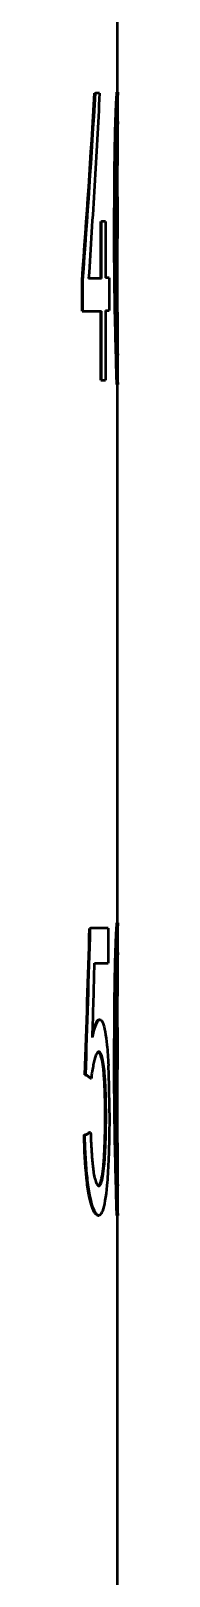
# Model space of a CAD drawing. Header units: millimetres. Extents: x -2015 to 3360, y -4745 to 2376.
# Drawn here: x 2695.37 to 2695.8, y 1753.36 to 1771.91 of the extents above; entities that cross this region are included whole.
import ezdxf

# ---------------------------------------------------------------- set-up
doc = ezdxf.new("R2010")
doc.units = ezdxf.units.MM
doc.header["$LTSCALE"] = 8
doc.layers.add('Visible (ISO)', color=7, linetype='Continuous', lineweight=50)

msp = doc.modelspace()

# ---------------------------------------------------------------- linework, layer by layer
at = {"layer": 'Visible (ISO)'}
for p, q in [((2695.793, 1777.643), (2695.793, 1771.178)), ((2695.522, 1771.164), (2695.532, 1771.164)), ((2695.582, 1771.164), (2695.532, 1771.164)), ((2695.792, 1771.178), (2695.802, 1771.178)), ((2695.803, 1770.781), (2695.803, 1771.141)), ((2695.793, 1770.522), (2695.793, 1768.324)), ((2695.596, 1768.94), (2695.596, 1769.622)), ((2695.596, 1769.622), (2695.606, 1769.622)), ((2695.652, 1769.622), (2695.606, 1769.622)), ((2695.606, 1768.94), (2695.606, 1769.622)), ((2695.652, 1769.622), (2695.652, 1768.947)), ((2695.371, 1768.548), (2695.371, 1768.918)), ((2695.371, 1768.918), (2695.381, 1768.918)), ((2695.381, 1768.548), (2695.381, 1768.918)), ((2695.606, 1768.94), (2695.45, 1768.94)), ((2695.698, 1768.947), (2695.652, 1768.947)), ((2695.698, 1768.947), (2695.698, 1768.555)), ((2695.371, 1768.548), (2695.381, 1768.548)), ((2695.381, 1768.548), (2695.606, 1768.548)), ((2695.596, 1767.72), (2695.596, 1768.548)), ((2695.606, 1767.72), (2695.606, 1768.548)), ((2695.652, 1768.555), (2695.698, 1768.555)), ((2695.652, 1768.555), (2695.652, 1767.72)), ((2695.803, 1767.69), (2695.803, 1768.071)), ((2695.596, 1767.72), (2695.606, 1767.72)), ((2695.606, 1767.72), (2695.652, 1767.72)), ((2695.792, 1767.665), (2695.802, 1767.665)), ((2695.793, 1767.665), (2695.793, 1761.199)), ((2695.461, 1761.135), (2695.471, 1761.135)), ((2695.687, 1761.135), (2695.471, 1761.135)), ((2695.687, 1761.135), (2695.687, 1760.716)), ((2695.792, 1761.199), (2695.802, 1761.199)), ((2695.803, 1760.803), (2695.803, 1761.163)), ((2695.521, 1760.716), (2695.687, 1760.716)), ((2695.793, 1760.543), (2695.793, 1758.346)), ((2695.576, 1760.039), (2695.586, 1760.039)), ((2695.406, 1759.377), (2695.415, 1759.377)), ((2695.471, 1759.33), (2695.481, 1759.33)), ((2695.465, 1758.686), (2695.474, 1758.686)), ((2695.395, 1758.653), (2695.404, 1758.653)), ((2695.803, 1757.712), (2695.803, 1758.093)), ((2695.562, 1757.687), (2695.572, 1757.687)), ((2695.792, 1757.687), (2695.802, 1757.687)), ((2695.793, 1757.687), (2695.793, 1751.221))]:
    msp.add_line(p, q, dxfattribs=at)
for centre, major_axis, ratio, start_param, end_param in [((2695.93, 1769.418), (0, 6.485), 0.020231, 1.493217, 1.570732), ((2696.033, 1769.419), (0, -6.213), 0.03961, 4.712454, 4.792693), ((2695.796, 1768.306), (0.006, -0.286), 0.012188, 5.881178, 6.282863), ((1966.608, 1760.256), (481.802, 565.112), 0.968555, 5.401446, 5.403845), ((1966.971, 1760.256), (481.712, 564.715), 0.968542, 5.401693, 5.404092), ((1963.055, 1760.271), (-509.695, -541.661), 0.971892, 2.310978, 2.31219), ((2695.93, 1759.44), (0, 6.485), 0.020231, 1.493217, 1.570732), ((2696.033, 1759.441), (0, -6.213), 0.03961, 4.712454, 4.792693), ((2676.088, 1759.354), (19.705, -0.513), 0.132978, 0.184402, 0.202127), ((2676.088, 1759.354), (19.715, -0.513), 0.13291, 0.1844, 0.202125), ((2676.284, 1758.669), (19.509, 0.344), 0.089476, 6.079148, 6.097825), ((2676.284, 1758.669), (19.519, 0.344), 0.08943, 6.079149, 6.097826), ((2695.796, 1758.328), (0.006, -0.286), 0.012188, 5.881178, 6.282863)]:
    msp.add_ellipse(centre, major_axis=major_axis, ratio=ratio, start_param=start_param, end_param=end_param, dxfattribs=at)
for points in [[(2695.371, 1768.918), (2695.427, 1769.667), (2695.477, 1770.415), (2695.522, 1771.164)], [(2695.381, 1768.918), (2695.437, 1769.667), (2695.487, 1770.415), (2695.532, 1771.164)], [(2695.788, 1771.122), (2695.79, 1771.159), (2695.791, 1771.178), (2695.792, 1771.178)], [(2695.8, 1770.785), (2695.798, 1770.72), (2695.794, 1770.614), (2695.793, 1770.49)], [(2695.759, 1769.419), (2695.759, 1769.725), (2695.761, 1770.031), (2695.764, 1770.332)], [(2695.785, 1767.836), (2695.779, 1768.061), (2695.765, 1768.568), (2695.759, 1769.135), (2695.759, 1769.419)], [(2695.788, 1761.144), (2695.79, 1761.181), (2695.791, 1761.199), (2695.792, 1761.199)], [(2695.8, 1760.807), (2695.798, 1760.742), (2695.794, 1760.636), (2695.793, 1760.511)], [(2695.759, 1759.441), (2695.759, 1759.747), (2695.761, 1760.053), (2695.764, 1760.354)], [(2695.497, 1759.873), (2695.513, 1759.932), (2695.529, 1759.979), (2695.545, 1760.01)], [(2695.62, 1759.999), (2695.642, 1759.945), (2695.659, 1759.852), (2695.671, 1759.734)], [(2695.628, 1759.445), (2695.619, 1759.523), (2695.607, 1759.583), (2695.593, 1759.619)], [(2695.671, 1759.734), (2695.678, 1759.661), (2695.684, 1759.578), (2695.688, 1759.489)], [(2695.785, 1757.858), (2695.779, 1758.083), (2695.765, 1758.59), (2695.759, 1759.157), (2695.759, 1759.441)], [(2695.425, 1758.133), (2695.408, 1758.296), (2695.398, 1758.473), (2695.395, 1758.653)], [(2695.689, 1758.337), (2695.684, 1758.234), (2695.678, 1758.136), (2695.67, 1758.047)], [(2695.454, 1757.931), (2695.442, 1757.989), (2695.432, 1758.058), (2695.425, 1758.133)], [(2695.464, 1757.931), (2695.452, 1757.989), (2695.442, 1758.058), (2695.435, 1758.133)], [(2695.59, 1758.074), (2695.606, 1758.116), (2695.619, 1758.19), (2695.628, 1758.283)], [(2695.518, 1757.728), (2695.496, 1757.769), (2695.473, 1757.839), (2695.454, 1757.931)], [(2695.528, 1757.728), (2695.505, 1757.769), (2695.483, 1757.839), (2695.464, 1757.931)], [(2695.67, 1758.047), (2695.658, 1757.909), (2695.639, 1757.801), (2695.616, 1757.739)]]:
    msp.add_open_spline(points, degree=3, dxfattribs=at)
for points, knots in [([(2695.582, 1771.164), (2695.563, 1770.793), (2695.542, 1770.422), (2695.498, 1769.681), (2695.474, 1769.31), (2695.45, 1768.94)], [0, 0, 0, 0, 0.1178193, 0.1178193, 0.2356385, 0.2356385, 0.2356385, 0.2356385]), ([(2695.772, 1770.743), (2695.774, 1770.826), (2695.777, 1770.901), (2695.78, 1770.966), (2695.783, 1771.03), (2695.785, 1771.083), (2695.788, 1771.122)], [0.4854726, 0.4854726, 0.4854726, 0.4854726, 0.8143635, 0.8143635, 0.8143635, 1.1432544, 1.1432544, 1.1432544, 1.1432544]), ([(2695.782, 1770.743), (2695.784, 1770.827), (2695.787, 1770.902), (2695.793, 1771.031), (2695.795, 1771.084), (2695.798, 1771.122)], [0, 0, 0, 0, 0.02907119, 0.02907119, 0.05883924, 0.05883924, 0.05883924, 0.05883924]), ([(2695.798, 1771.122), (2695.799, 1771.141), (2695.8, 1771.154), (2695.801, 1771.173), (2695.802, 1771.178), (2695.802, 1771.178)], [0, 0, 0, 0, 0.014091, 0.014091, 0.02827231, 0.02827231, 0.02827231, 0.02827231]), ([(2695.802, 1771.178), (2695.803, 1771.178), (2695.803, 1771.174), (2695.803, 1771.16), (2695.803, 1771.152), (2695.803, 1771.141)], [0, 0, 0, 0, 0.01087225, 0.01087225, 0.01935181, 0.01935181, 0.01935181, 0.01935181]), ([(2695.764, 1770.332), (2695.765, 1770.404), (2695.766, 1770.474), (2695.769, 1770.612), (2695.77, 1770.678), (2695.772, 1770.743)], [0, 0, 0, 0, 0.02195783, 0.02195783, 0.04408733, 0.04408733, 0.04408733, 0.04408733]), ([(2695.774, 1770.332), (2695.775, 1770.404), (2695.776, 1770.474), (2695.779, 1770.612), (2695.78, 1770.678), (2695.782, 1770.743)], [0, 0, 0, 0, 0.02195878, 0.02195878, 0.04409052, 0.04409052, 0.04409052, 0.04409052]), ([(2695.802, 1770.823), (2695.802, 1770.823), (2695.802, 1770.82), (2695.801, 1770.807), (2695.8, 1770.797), (2695.8, 1770.785)], [0, 0, 0, 0, 0.00835341, 0.00835341, 0.01663391, 0.01663391, 0.01663391, 0.01663391]), ([(2695.803, 1770.799), (2695.803, 1770.807), (2695.803, 1770.813), (2695.803, 1770.821), (2695.802, 1770.823), (2695.802, 1770.823)], [0, 0, 0, 0, 0.00749917, 0.00749917, 0.01503178, 0.01503178, 0.01503178, 0.01503178]), ([(2695.803, 1770.677), (2695.803, 1770.705), (2695.803, 1770.729), (2695.803, 1770.77), (2695.803, 1770.787), (2695.803, 1770.799)], [0, 0, 0, 0, 0.01121573, 0.01121573, 0.02263574, 0.02263574, 0.02263574, 0.02263574]), ([(2695.8, 1770.234), (2695.8, 1770.287), (2695.801, 1770.34), (2695.801, 1770.443), (2695.801, 1770.493), (2695.802, 1770.543)], [0, 0, 0, 0, 0.01633595, 0.01633595, 0.03276173, 0.03276173, 0.03276173, 0.03276173]), ([(2695.802, 1770.543), (2695.802, 1770.567), (2695.802, 1770.591), (2695.802, 1770.636), (2695.802, 1770.657), (2695.803, 1770.677)], [0, 0, 0, 0, 0.00814539, 0.00814539, 0.01637582, 0.01637582, 0.01637582, 0.01637582]), ([(2695.793, 1770.49), (2695.792, 1770.434), (2695.791, 1770.377), (2695.79, 1770.261), (2695.789, 1770.201), (2695.789, 1770.142)], [0, 0, 0, 0, 0.0182188, 0.0182188, 0.03633571, 0.03633571, 0.03633571, 0.03633571]), ([(2695.769, 1769.419), (2695.769, 1769.572), (2695.769, 1769.725), (2695.771, 1770.03), (2695.773, 1770.182), (2695.774, 1770.332)], [0, 0, 0, 0, 0.04594796, 0.04594796, 0.09196619, 0.09196619, 0.09196619, 0.09196619]), ([(2695.799, 1769.921), (2695.799, 1769.974), (2695.799, 1770.026), (2695.8, 1770.131), (2695.8, 1770.183), (2695.8, 1770.234)], [0, 0, 0, 0, 0.01585173, 0.01585173, 0.03170337, 0.03170337, 0.03170337, 0.03170337]), ([(2695.789, 1770.142), (2695.788, 1770.022), (2695.788, 1769.902), (2695.787, 1769.661), (2695.787, 1769.54), (2695.787, 1769.419)], [0, 0, 0, 0, 0.0362469, 0.0362469, 0.07249386, 0.07249386, 0.07249386, 0.07249386]), ([(2695.795, 1767.836), (2695.792, 1767.948), (2695.789, 1768.067), (2695.783, 1768.318), (2695.78, 1768.448), (2695.775, 1768.716), (2695.773, 1768.854), (2695.77, 1769.135), (2695.769, 1769.277), (2695.769, 1769.419)], [0, 0, 0, 0, 0.0436851, 0.0436851, 0.0868429, 0.0868429, 0.129592, 0.129592, 0.1722832, 0.1722832, 0.1722832, 0.1722832]), ([(2695.8, 1768.692), (2695.799, 1768.812), (2695.799, 1768.933), (2695.799, 1769.176), (2695.799, 1769.297), (2695.799, 1769.419)], [0, 0, 0, 0, 0.0364797, 0.0364797, 0.07295946, 0.07295946, 0.07295946, 0.07295946]), ([(2695.788, 1768.921), (2695.788, 1768.869), (2695.788, 1768.816), (2695.789, 1768.713), (2695.789, 1768.661), (2695.79, 1768.61)], [0, 0, 0, 0, 0.01574971, 0.01574971, 0.03149932, 0.03149932, 0.03149932, 0.03149932]), ([(2695.801, 1768.347), (2695.801, 1768.402), (2695.801, 1768.459), (2695.8, 1768.574), (2695.8, 1768.632), (2695.8, 1768.692)], [0, 0, 0, 0, 0.0180603, 0.0180603, 0.03601367, 0.03601367, 0.03601367, 0.03601367]), ([(2695.79, 1768.61), (2695.79, 1768.557), (2695.791, 1768.504), (2695.792, 1768.401), (2695.793, 1768.35), (2695.793, 1768.301)], [0, 0, 0, 0, 0.01636565, 0.01636565, 0.03281947, 0.03281947, 0.03281947, 0.03281947]), ([(2695.803, 1768.058), (2695.803, 1768.089), (2695.803, 1768.131), (2695.802, 1768.229), (2695.802, 1768.285), (2695.801, 1768.347)], [0, 0, 0, 0, 0.02103243, 0.02103243, 0.04155381, 0.04155381, 0.04155381, 0.04155381]), ([(2695.793, 1768.301), (2695.794, 1768.276), (2695.794, 1768.253), (2695.795, 1768.207), (2695.796, 1768.186), (2695.796, 1768.165)], [0, 0, 0, 0, 0.00816866, 0.00816866, 0.016422, 0.016422, 0.016422, 0.016422]), ([(2695.796, 1768.165), (2695.797, 1768.137), (2695.798, 1768.113), (2695.799, 1768.072), (2695.8, 1768.055), (2695.8, 1768.042)], [0, 0, 0, 0, 0.01135824, 0.01135824, 0.0229261, 0.0229261, 0.0229261, 0.0229261]), ([(2695.802, 1768.02), (2695.802, 1768.02), (2695.803, 1768.023), (2695.803, 1768.036), (2695.803, 1768.045), (2695.803, 1768.058)], [0, 0, 0, 0, 0.00840975, 0.00840975, 0.01674845, 0.01674845, 0.01674845, 0.01674845]), ([(2695.792, 1767.665), (2695.791, 1767.665), (2695.79, 1767.681), (2695.789, 1767.71), (2695.788, 1767.74), (2695.786, 1767.783), (2695.785, 1767.836)], [-1.5707963, -1.5707963, -1.5707963, -1.5707963, -1.1135855, -1.1135855, -1.1135855, -0.6563747, -0.6563747, -0.6563747, -0.6563747]), ([(2695.802, 1767.665), (2695.802, 1767.665), (2695.801, 1767.669), (2695.8, 1767.684), (2695.8, 1767.695), (2695.798, 1767.725), (2695.798, 1767.743), (2695.796, 1767.785), (2695.795, 1767.809), (2695.795, 1767.836)], [0, 0, 0, 0, 0.01084531, 0.01084531, 0.02160922, 0.02160922, 0.03223192, 0.03223192, 0.04267677, 0.04267677, 0.04267677, 0.04267677]), ([(2695.803, 1767.69), (2695.803, 1767.686), (2695.803, 1767.682), (2695.803, 1767.67), (2695.803, 1767.665), (2695.802, 1767.665)], [0.00946468, 0.00946468, 0.00946468, 0.00946468, 0.0142434, 0.0142434, 0.02857688, 0.02857688, 0.02857688, 0.02857688]), ([(2695.772, 1760.764), (2695.774, 1760.848), (2695.777, 1760.923), (2695.78, 1760.988), (2695.783, 1761.052), (2695.785, 1761.105), (2695.788, 1761.144)], [-2.6561201, -2.6561201, -2.6561201, -2.6561201, -2.3272292, -2.3272292, -2.3272292, -1.9983383, -1.9983383, -1.9983383, -1.9983383]), ([(2695.782, 1760.764), (2695.784, 1760.849), (2695.787, 1760.924), (2695.793, 1761.053), (2695.795, 1761.106), (2695.798, 1761.144)], [0, 0, 0, 0, 0.02907119, 0.02907119, 0.05883924, 0.05883924, 0.05883924, 0.05883924]), ([(2695.798, 1761.144), (2695.799, 1761.163), (2695.8, 1761.176), (2695.801, 1761.195), (2695.802, 1761.199), (2695.802, 1761.199)], [0, 0, 0, 0, 0.014091, 0.014091, 0.02827231, 0.02827231, 0.02827231, 0.02827231]), ([(2695.802, 1761.199), (2695.803, 1761.199), (2695.803, 1761.196), (2695.803, 1761.182), (2695.803, 1761.174), (2695.803, 1761.163)], [0, 0, 0, 0, 0.01087225, 0.01087225, 0.01935181, 0.01935181, 0.01935181, 0.01935181]), ([(2695.764, 1760.354), (2695.765, 1760.426), (2695.766, 1760.496), (2695.769, 1760.634), (2695.77, 1760.7), (2695.772, 1760.764)], [0, 0, 0, 0, 0.02195783, 0.02195783, 0.04408733, 0.04408733, 0.04408733, 0.04408733]), ([(2695.774, 1760.354), (2695.775, 1760.426), (2695.776, 1760.496), (2695.779, 1760.634), (2695.78, 1760.7), (2695.782, 1760.764)], [0, 0, 0, 0, 0.02195878, 0.02195878, 0.04409052, 0.04409052, 0.04409052, 0.04409052]), ([(2695.802, 1760.845), (2695.802, 1760.845), (2695.802, 1760.842), (2695.801, 1760.829), (2695.8, 1760.819), (2695.8, 1760.807)], [0, 0, 0, 0, 0.00835341, 0.00835341, 0.01663391, 0.01663391, 0.01663391, 0.01663391]), ([(2695.803, 1760.821), (2695.803, 1760.829), (2695.803, 1760.835), (2695.803, 1760.843), (2695.802, 1760.845), (2695.802, 1760.845)], [0, 0, 0, 0, 0.00749917, 0.00749917, 0.01503178, 0.01503178, 0.01503178, 0.01503178]), ([(2695.802, 1760.565), (2695.802, 1760.589), (2695.802, 1760.612), (2695.802, 1760.658), (2695.802, 1760.679), (2695.803, 1760.699)], [0, 0, 0, 0, 0.00814539, 0.00814539, 0.01637582, 0.01637582, 0.01637582, 0.01637582]), ([(2695.803, 1760.699), (2695.803, 1760.727), (2695.803, 1760.751), (2695.803, 1760.792), (2695.803, 1760.809), (2695.803, 1760.821)], [0, 0, 0, 0, 0.01121573, 0.01121573, 0.02263574, 0.02263574, 0.02263574, 0.02263574]), ([(2695.8, 1760.256), (2695.8, 1760.309), (2695.801, 1760.362), (2695.801, 1760.465), (2695.801, 1760.515), (2695.802, 1760.565)], [0, 0, 0, 0, 0.01633595, 0.01633595, 0.03276173, 0.03276173, 0.03276173, 0.03276173]), ([(2695.769, 1759.441), (2695.769, 1759.594), (2695.769, 1759.747), (2695.771, 1760.052), (2695.773, 1760.204), (2695.774, 1760.354)], [0, 0, 0, 0, 0.04594796, 0.04594796, 0.09196619, 0.09196619, 0.09196619, 0.09196619]), ([(2695.793, 1760.511), (2695.792, 1760.456), (2695.791, 1760.399), (2695.79, 1760.282), (2695.789, 1760.223), (2695.789, 1760.163)], [0, 0, 0, 0, 0.0182188, 0.0182188, 0.03633571, 0.03633571, 0.03633571, 0.03633571]), ([(2695.789, 1760.163), (2695.788, 1760.044), (2695.788, 1759.924), (2695.787, 1759.682), (2695.787, 1759.562), (2695.787, 1759.441)], [0, 0, 0, 0, 0.0362469, 0.0362469, 0.07249386, 0.07249386, 0.07249386, 0.07249386]), ([(2695.799, 1759.943), (2695.799, 1759.996), (2695.799, 1760.048), (2695.8, 1760.153), (2695.8, 1760.205), (2695.8, 1760.256)], [0, 0, 0, 0, 0.01585173, 0.01585173, 0.03170337, 0.03170337, 0.03170337, 0.03170337]), ([(2695.496, 1759.826), (2695.505, 1759.867), (2695.515, 1759.904), (2695.535, 1759.965), (2695.545, 1759.991), (2695.555, 1760.01)], [0, 0, 0, 0, 0.01987928, 0.01987928, 0.04001676, 0.04001676, 0.04001676, 0.04001676]), ([(2695.545, 1760.01), (2695.551, 1760.02), (2695.556, 1760.027), (2695.566, 1760.037), (2695.571, 1760.039), (2695.576, 1760.039)], [0, 0, 0, 0, 0.01016244, 0.01016244, 0.02036107, 0.02036107, 0.02036107, 0.02036107]), ([(2695.555, 1760.01), (2695.561, 1760.02), (2695.566, 1760.027), (2695.576, 1760.037), (2695.581, 1760.039), (2695.586, 1760.039)], [0, 0, 0, 0, 0.01016756, 0.01016756, 0.02037154, 0.02037154, 0.02037154, 0.02037154]), ([(2695.586, 1760.039), (2695.592, 1760.039), (2695.598, 1760.036), (2695.61, 1760.023), (2695.615, 1760.012), (2695.62, 1759.999)], [0, 0, 0, 0, 0.01212028, 0.01212028, 0.02418343, 0.02418343, 0.02418343, 0.02418343]), ([(2695.538, 1759.611), (2695.527, 1759.583), (2695.516, 1759.543), (2695.497, 1759.448), (2695.488, 1759.392), (2695.481, 1759.33)], [0, 0, 0, 0, 0.02230603, 0.02230603, 0.04408579, 0.04408579, 0.04408579, 0.04408579]), ([(2695.572, 1759.653), (2695.567, 1759.653), (2695.561, 1759.649), (2695.55, 1759.635), (2695.544, 1759.625), (2695.538, 1759.611)], [0, 0, 0, 0, 0.01099157, 0.01099157, 0.02191554, 0.02191554, 0.02191554, 0.02191554]), ([(2695.593, 1759.619), (2695.588, 1759.63), (2695.583, 1759.638), (2695.575, 1759.648), (2695.571, 1759.651), (2695.568, 1759.652)], [0, 0, 0, 0, 0.01023202, 0.01023202, 0.01724157, 0.01724157, 0.01724157, 0.01724157]), ([(2695.602, 1759.619), (2695.598, 1759.63), (2695.593, 1759.638), (2695.583, 1759.65), (2695.578, 1759.653), (2695.572, 1759.653)], [0, 0, 0, 0, 0.01023707, 0.01023707, 0.02052272, 0.02052272, 0.02052272, 0.02052272]), ([(2695.638, 1759.445), (2695.633, 1759.484), (2695.628, 1759.519), (2695.616, 1759.577), (2695.61, 1759.601), (2695.602, 1759.619)], [0, 0, 0, 0, 0.01549406, 0.01549406, 0.0312874, 0.0312874, 0.0312874, 0.0312874]), ([(2695.641, 1759.276), (2695.639, 1759.306), (2695.637, 1759.336), (2695.633, 1759.393), (2695.63, 1759.42), (2695.628, 1759.445)], [0, 0, 0, 0, 0.00985269, 0.00985269, 0.01981551, 0.01981551, 0.01981551, 0.01981551]), ([(2695.651, 1759.276), (2695.649, 1759.306), (2695.647, 1759.336), (2695.643, 1759.393), (2695.64, 1759.42), (2695.638, 1759.445)], [0, 0, 0, 0, 0.00985371, 0.00985371, 0.0198183, 0.0198183, 0.0198183, 0.0198183]), ([(2695.701, 1758.92), (2695.701, 1759.059), (2695.699, 1759.198), (2695.693, 1759.385), (2695.691, 1759.438), (2695.688, 1759.489)], [-0.05855702, -0.05855702, -0.05855702, -0.05855702, -0.01678753, -0.01678753, 0, 0, 0, 0]), ([(2695.795, 1757.858), (2695.792, 1757.97), (2695.789, 1758.089), (2695.783, 1758.339), (2695.78, 1758.47), (2695.775, 1758.738), (2695.773, 1758.876), (2695.77, 1759.156), (2695.769, 1759.299), (2695.769, 1759.441)], [0, 0, 0, 0, 0.0436851, 0.0436851, 0.0868429, 0.0868429, 0.129592, 0.129592, 0.1722832, 0.1722832, 0.1722832, 0.1722832]), ([(2695.8, 1758.714), (2695.799, 1758.834), (2695.799, 1758.955), (2695.799, 1759.198), (2695.799, 1759.319), (2695.799, 1759.441)], [0, 0, 0, 0, 0.0364797, 0.0364797, 0.07295946, 0.07295946, 0.07295946, 0.07295946]), ([(2695.65, 1758.877), (2695.65, 1758.945), (2695.649, 1759.013), (2695.646, 1759.147), (2695.644, 1759.212), (2695.641, 1759.276)], [0, 0, 0, 0, 0.02035804, 0.02035804, 0.04081789, 0.04081789, 0.04081789, 0.04081789]), ([(2695.66, 1758.877), (2695.66, 1758.945), (2695.659, 1759.013), (2695.656, 1759.147), (2695.654, 1759.212), (2695.651, 1759.276)], [0, 0, 0, 0, 0.02035821, 0.02035821, 0.04081897, 0.04081897, 0.04081897, 0.04081897]), ([(2695.641, 1758.479), (2695.644, 1758.543), (2695.646, 1758.609), (2695.649, 1758.742), (2695.65, 1758.81), (2695.65, 1758.877)], [0, 0, 0, 0, 0.02037028, 0.02037028, 0.04065137, 0.04065137, 0.04065137, 0.04065137]), ([(2695.651, 1758.479), (2695.654, 1758.543), (2695.656, 1758.609), (2695.659, 1758.742), (2695.66, 1758.81), (2695.66, 1758.877)], [0, 0, 0, 0, 0.02037124, 0.02037124, 0.04065262, 0.04065262, 0.04065262, 0.04065262]), ([(2695.701, 1758.92), (2695.701, 1758.793), (2695.699, 1758.666), (2695.694, 1758.472), (2695.692, 1758.404), (2695.689, 1758.337)], [0, 0, 0, 0, 0.03815655, 0.03815655, 0.05968687, 0.05968687, 0.05968687, 0.05968687]), ([(2695.788, 1758.943), (2695.788, 1758.89), (2695.788, 1758.838), (2695.789, 1758.735), (2695.789, 1758.683), (2695.79, 1758.632)], [0, 0, 0, 0, 0.01574971, 0.01574971, 0.03149932, 0.03149932, 0.03149932, 0.03149932]), ([(2695.474, 1758.686), (2695.476, 1758.627), (2695.478, 1758.568), (2695.485, 1758.453), (2695.489, 1758.397), (2695.493, 1758.342)], [0, 0, 0, 0, 0.0179893, 0.0179893, 0.03608938, 0.03608938, 0.03608938, 0.03608938]), ([(2695.801, 1758.369), (2695.801, 1758.424), (2695.801, 1758.481), (2695.8, 1758.596), (2695.8, 1758.654), (2695.8, 1758.714)], [0, 0, 0, 0, 0.0180603, 0.0180603, 0.03601367, 0.03601367, 0.03601367, 0.03601367]), ([(2695.435, 1758.133), (2695.426, 1758.214), (2695.42, 1758.299), (2695.409, 1758.473), (2695.406, 1758.563), (2695.404, 1758.653)], [0, 0, 0, 0, 0.02738672, 0.02738672, 0.05455973, 0.05455973, 0.05455973, 0.05455973]), ([(2695.628, 1758.283), (2695.631, 1758.314), (2695.633, 1758.345), (2695.638, 1758.411), (2695.64, 1758.445), (2695.641, 1758.479)], [0, 0, 0, 0, 0.01119562, 0.01119562, 0.02229425, 0.02229425, 0.02229425, 0.02229425]), ([(2695.638, 1758.283), (2695.641, 1758.314), (2695.643, 1758.345), (2695.648, 1758.411), (2695.65, 1758.445), (2695.651, 1758.479)], [0, 0, 0, 0, 0.0111973, 0.0111973, 0.02229695, 0.02229695, 0.02229695, 0.02229695]), ([(2695.79, 1758.632), (2695.79, 1758.579), (2695.791, 1758.526), (2695.792, 1758.423), (2695.793, 1758.372), (2695.793, 1758.323)], [0, 0, 0, 0, 0.01636565, 0.01636565, 0.03281947, 0.03281947, 0.03281947, 0.03281947]), ([(2695.493, 1758.342), (2695.495, 1758.316), (2695.498, 1758.292), (2695.504, 1758.245), (2695.507, 1758.222), (2695.51, 1758.201)], [0, 0, 0, 0, 0.00854627, 0.00854627, 0.0171936, 0.0171936, 0.0171936, 0.0171936]), ([(2695.793, 1758.323), (2695.794, 1758.298), (2695.794, 1758.275), (2695.795, 1758.229), (2695.796, 1758.208), (2695.796, 1758.187)], [0, 0, 0, 0, 0.00816866, 0.00816866, 0.016422, 0.016422, 0.016422, 0.016422]), ([(2695.803, 1758.079), (2695.803, 1758.111), (2695.803, 1758.152), (2695.802, 1758.251), (2695.802, 1758.307), (2695.801, 1758.369)], [0, 0, 0, 0, 0.02103243, 0.02103243, 0.04155381, 0.04155381, 0.04155381, 0.04155381]), ([(2695.51, 1758.201), (2695.516, 1758.171), (2695.521, 1758.145), (2695.533, 1758.1), (2695.54, 1758.082), (2695.546, 1758.068)], [0, 0, 0, 0, 0.01260666, 0.01260666, 0.02543285, 0.02543285, 0.02543285, 0.02543285]), ([(2695.6, 1758.074), (2695.608, 1758.095), (2695.615, 1758.124), (2695.628, 1758.195), (2695.633, 1758.236), (2695.638, 1758.283)], [0, 0, 0, 0, 0.01785204, 0.01785204, 0.0353245, 0.0353245, 0.0353245, 0.0353245]), ([(2695.796, 1758.187), (2695.797, 1758.159), (2695.798, 1758.135), (2695.799, 1758.093), (2695.8, 1758.077), (2695.8, 1758.064)], [0, 0, 0, 0, 0.01135824, 0.01135824, 0.0229261, 0.0229261, 0.0229261, 0.0229261]), ([(2695.546, 1758.068), (2695.551, 1758.06), (2695.555, 1758.053), (2695.564, 1758.044), (2695.568, 1758.042), (2695.573, 1758.042)], [0, 0, 0, 0, 0.00849385, 0.00849385, 0.01702375, 0.01702375, 0.01702375, 0.01702375]), ([(2695.568, 1758.043), (2695.571, 1758.044), (2695.574, 1758.046), (2695.581, 1758.055), (2695.586, 1758.063), (2695.59, 1758.074)], [0.00317446, 0.00317446, 0.00317446, 0.00317446, 0.00917689, 0.00917689, 0.0183054, 0.0183054, 0.0183054, 0.0183054]), ([(2695.573, 1758.042), (2695.578, 1758.042), (2695.582, 1758.044), (2695.591, 1758.055), (2695.595, 1758.063), (2695.6, 1758.074)], [0, 0, 0, 0, 0.00918168, 0.00918168, 0.01831465, 0.01831465, 0.01831465, 0.01831465]), ([(2695.802, 1758.042), (2695.802, 1758.042), (2695.803, 1758.045), (2695.803, 1758.058), (2695.803, 1758.067), (2695.803, 1758.079)], [0, 0, 0, 0, 0.00840975, 0.00840975, 0.01674845, 0.01674845, 0.01674845, 0.01674845]), ([(2695.616, 1757.739), (2695.609, 1757.722), (2695.602, 1757.709), (2695.588, 1757.692), (2695.58, 1757.687), (2695.572, 1757.687)], [0, 0, 0, 0, 0.01519799, 0.01519799, 0.03047147, 0.03047147, 0.03047147, 0.03047147]), ([(2695.792, 1757.687), (2695.791, 1757.687), (2695.79, 1757.703), (2695.789, 1757.732), (2695.788, 1757.762), (2695.786, 1757.805), (2695.785, 1757.858)], [1.5707963, 1.5707963, 1.5707963, 1.5707963, 2.0280071, 2.0280071, 2.0280071, 2.4852179, 2.4852179, 2.4852179, 2.4852179]), ([(2695.802, 1757.687), (2695.802, 1757.687), (2695.801, 1757.691), (2695.8, 1757.706), (2695.8, 1757.717), (2695.798, 1757.747), (2695.798, 1757.765), (2695.796, 1757.807), (2695.795, 1757.831), (2695.795, 1757.858)], [0, 0, 0, 0, 0.01084531, 0.01084531, 0.02160922, 0.02160922, 0.03223192, 0.03223192, 0.04267677, 0.04267677, 0.04267677, 0.04267677]), ([(2695.562, 1757.687), (2695.555, 1757.687), (2695.548, 1757.691), (2695.533, 1757.704), (2695.526, 1757.714), (2695.518, 1757.728)], [0, 0, 0, 0, 0.01388777, 0.01388777, 0.02772546, 0.02772546, 0.02772546, 0.02772546]), ([(2695.572, 1757.687), (2695.565, 1757.687), (2695.558, 1757.691), (2695.543, 1757.704), (2695.536, 1757.714), (2695.528, 1757.728)], [0, 0, 0, 0, 0.01389529, 0.01389529, 0.02774016, 0.02774016, 0.02774016, 0.02774016]), ([(2695.803, 1757.712), (2695.803, 1757.708), (2695.803, 1757.704), (2695.803, 1757.692), (2695.803, 1757.687), (2695.802, 1757.687)], [0.00946468, 0.00946468, 0.00946468, 0.00946468, 0.0142434, 0.0142434, 0.02857688, 0.02857688, 0.02857688, 0.02857688])]:
    msp.add_open_spline(points, degree=3, knots=knots, dxfattribs=at)

doc.saveas('drawing.dxf')
